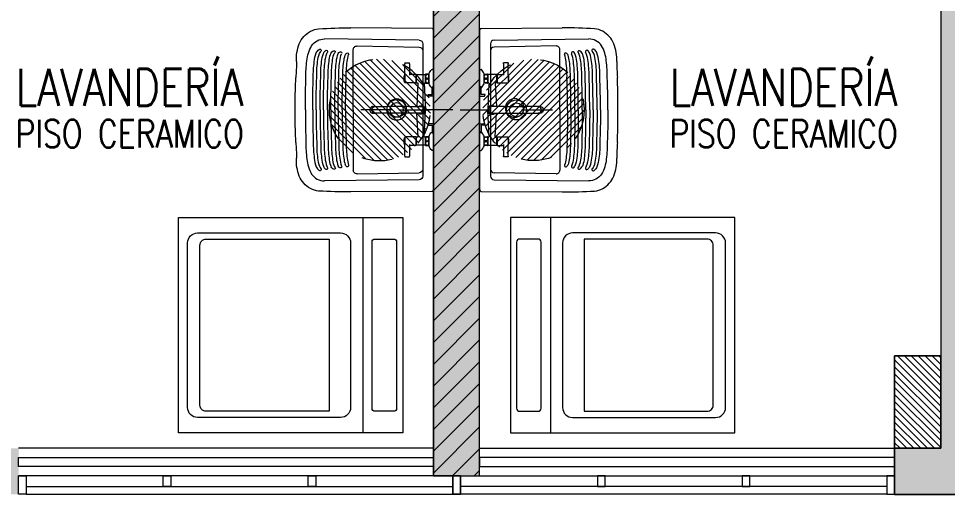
# Model space of a CAD drawing. Header units: millimetres. Extents: x 3738 to 3833, y 1327 to 1657.
# Drawn here: x 3806.672 to 3809.694, y 1456.738 to 1458.285 of the extents above; entities that cross this region are included whole.
import ezdxf
from ezdxf.enums import TextEntityAlignment as Align

# ---------------------------------------------------------------- set-up
doc = ezdxf.new("R2010")
doc.units = ezdxf.units.MM
doc.set_wipeout_variables(frame=1)
for name, pattern in [('DASHDOT', [1, 0.5, -0.25, 0, -0.25]), ('HIDDEN2', [0.1875, 0.125, -0.0625]), ('X-REF_DP_Arquitectura$0$HIDDEN', [0.375, 0.25, -0.125])]:
    doc.linetypes.add(name, pattern=pattern)
doc.layers.get('0').update_dxf_attribs({"color": 251, "lineweight": 9})
for name, color, linetype, lineweight in [('A-07', 251, 'Continuous', 13), ('A-COCINAS-LAV', 251, 'Continuous', 13), ('A-HATCH', 251, 'Continuous', 13), ('A-MOBILIARIO', 251, 'Continuous', 13), ('A-MURO BAJO', 251, 'Continuous', 13), ('A-MUROS', 251, 'Continuous', 13), ('A-TEXTO-ACABADO PISO', 251, 'Continuous', 13), ('A-TEXTO-AMBIENTE', 251, 'Continuous', 13), ('A_20_Estructuras', 251, 'Continuous', 13), ('A_30_DispositivosSanit', 251, 'Continuous', 13), ('A_30_Equipamiento', 251, 'Continuous', 13), ('A_50_TextoAmbiente', 251, 'Continuous', 13), ('A_50_Vigas', 251, 'X-REF_DP_Arquitectura$0$HIDDEN', 13), ('A_60_HatchEstructuras', 251, 'Continuous', 13), ('MURO CF 120', 251, 'Continuous', 13), ('MURO CF 60', 251, 'Continuous', 13)]:
    doc.layers.add(name, color=color, linetype=linetype, lineweight=lineweight)
doc.styles.add('ROMANS', font='romans.shx', dxfattribs={"width": 0.8})

# ---------------------------------------------------------------- blocks, each defined once
blk = doc.blocks.new('EF-P2-P4')
at = {"layer": 'A_60_HatchEstructuras'}
h = blk.add_hatch(color=256, dxfattribs=at)
h.dxf.hatch_style = 1
h.paths.add_polyline_path([(38.35, -8.6), (40, -8.6), (40, -7.9), (39.85, -7.9), (39.85, -8.4), (38.35, -8.4), (38.35, -7.525), (36.55, -7.525), (36.55, -8.475), (36.7, -8.475), (36.7, -7.725), (38.2, -7.725), (38.2, -13.79), (38.35, -13.79)])
h.paths.add_polyline_path([(36.7, -10.625), (36.55, -10.625), (36.55, -13.85), (36.85, -13.85), (36.85, -13.7), (36.7, -13.7)])
h.paths.add_polyline_path([(40, -10.35), (39.85, -10.35), (39.85, -13.7), (39.7, -13.7), (39.7, -13.85), (40, -13.85)])
at = {"layer": 'A_20_Estructuras'}
for points in [[(38.35, -8.6), (40, -8.6), (40, -7.9), (39.85, -7.9), (39.85, -8.4), (38.35, -8.4), (38.35, -7.525), (36.55, -7.525), (36.55, -8.475), (36.7, -8.475), (36.7, -7.725), (38.2, -7.725), (38.2, -13.79), (38.35, -13.79)], [(40, -10.35), (39.85, -10.35), (39.85, -13.7), (39.7, -13.7), (39.7, -13.85), (40, -13.85)]]:
    blk.add_lwpolyline(points, close=True, dxfattribs=at)
at = {"layer": 'A_50_Vigas'}
for p, q in [((38.2, -13.79), (36.85, -13.79)), ((38.35, -13.79), (39.7, -13.79))]:
    blk.add_line(p, q, dxfattribs=at)
blk = doc.blocks.new('MEZCLADORA-P')
at = {"color": 251, "linetype": 'DASHDOT', "ltscale": 0.07}
blk.add_line((0, 0.2633), (0, -0.2869), dxfattribs=at)
at = {"color": 7}
for p, q in [((-0.1318, 0), (-0.0713, 0)), ((-0.0713, 0), (-0.0713, -0.0048)), ((0.0714, 0), (0.1319, 0)), ((0.1319, 0), (0.1319, -0.0048)), ((-0.1318, 0), (-0.1318, -0.0048)), ((-0.1178, -0.0145), (-0.0853, -0.0145)), ((-0.0875, -0.0265), (-0.1157, -0.0265)), ((-0.1141, -0.0265), (-0.1146, -0.027)), ((-0.0886, -0.027), (-0.1146, -0.027)), ((-0.1146, -0.027), (-0.1146, -0.056)), ((-0.0891, -0.0265), (-0.0886, -0.027)), ((-0.0886, -0.027), (-0.0886, -0.0285)), ((-0.0865, -0.0305), (-0.0015, -0.0262)), ((0.086, -0.0304), (0.0015, -0.0262)), ((0.0714, 0), (0.0714, -0.0048)), ((0.0854, -0.0145), (0.1179, -0.0145)), ((0.1157, -0.0265), (0.0875, -0.0265)), ((0.0886, -0.0265), (0.0881, -0.027)), ((0.1151, -0.027), (0.0881, -0.027)), ((0.0881, -0.0285), (0.0881, -0.027)), ((0.1146, -0.0265), (0.1151, -0.027)), ((0.1151, -0.056), (0.1151, -0.027)), ((-0.0876, -0.057), (-0.1156, -0.057)), ((-0.1156, -0.057), (-0.1156, -0.078)), ((-0.1146, -0.056), (-0.0886, -0.056)), ((-0.1141, -0.0565), (-0.1146, -0.056)), ((-0.0891, -0.0565), (-0.1141, -0.0565)), ((-0.0891, -0.0565), (-0.0886, -0.056)), ((-0.0886, -0.0525), (-0.0886, -0.056)), ((-0.0876, -0.057), (-0.0876, -0.093)), ((-0.0865, -0.0505), (-0.011, -0.0543)), ((-0.011, -0.0405), (-0.011, -0.0805)), ((0.011, -0.0805), (0.011, -0.0405)), ((0.086, -0.0506), (0.011, -0.0543)), ((0.1156, -0.057), (0.0876, -0.057)), ((0.0876, -0.057), (0.0876, -0.093)), ((0.0881, -0.056), (0.0881, -0.0525)), ((0.0881, -0.056), (0.1151, -0.056)), ((0.0886, -0.0565), (0.0881, -0.056)), ((0.1146, -0.0565), (0.0886, -0.0565)), ((0.0896, -0.0565), (0.0896, -0.057)), ((0.0926, -0.0379), (0.0926, -0.0379)), ((0.1136, -0.0565), (0.1136, -0.057)), ((0.1146, -0.0565), (0.1151, -0.056)), ((0.1156, -0.057), (0.1156, -0.078)), ((-0.1526, -0.078), (-0.1501, -0.078)), ((-0.1526, -0.093), (-0.1526, -0.078)), ((-0.1242, -0.078), (-0.1501, -0.078)), ((-0.1129, -0.078), (-0.1242, -0.078)), ((-0.011, -0.0805), (-0.011, -0.1514)), ((0.011, -0.0805), (0.011, -0.1514)), ((0.1242, -0.078), (0.1129, -0.078)), ((0.1501, -0.078), (0.1242, -0.078)), ((0.1501, -0.078), (0.1526, -0.078)), ((0.1526, -0.093), (0.1526, -0.078)), ((-0.1501, -0.093), (-0.1526, -0.093)), ((-0.1501, -0.093), (-0.1242, -0.093)), ((-0.1242, -0.093), (-0.1129, -0.093)), ((-0.1137, -0.093), (-0.1137, -0.0932)), ((-0.0876, -0.093), (-0.1129, -0.093)), ((-0.1031, -0.0954), (-0.1001, -0.0954)), ((-0.0895, -0.093), (-0.0895, -0.0932)), ((0.1129, -0.093), (0.0876, -0.093)), ((0.0895, -0.093), (0.0895, -0.0932)), ((0.1001, -0.0954), (0.1031, -0.0954)), ((0.1129, -0.093), (0.1242, -0.093)), ((0.1137, -0.093), (0.1137, -0.0932)), ((0.1242, -0.093), (0.1501, -0.093)), ((0.1526, -0.093), (0.1501, -0.093)), ((-0.011, -0.1514), (-0.011, -0.1885)), ((0.011, -0.1885), (0.011, -0.1514)), ((-0.011, -0.1885), (-0.011, -0.1905)), ((-0.011, -0.1969), (-0.011, -0.1905)), ((0.011, -0.1885), (0.011, -0.1905)), ((0.011, -0.1969), (0.011, -0.1905))]:
    blk.add_line(p, q, dxfattribs=at)
for centre, radius, start, end in [((-0.1303, -0.0048), 0.0015, 180, 228.4626), ((-0.0982, 0.0315), 0.05, 228.4626, 246.8453), ((-0.1083, -0.0205), 0.0095, 140.8333, 144.6655), ((-0.1083, -0.0205), 0.0095, 215.3345, 219.1667), ((-0.0948, -0.0205), 0.0095, 35.3345, 39.1667), ((-0.0948, -0.0205), 0.0095, 320.8333, 324.6655), ((-0.105, 0.0315), 0.05, 293.1547, 311.5374), ((-0.0728, -0.0048), 0.0015, 311.5374, 0), ((0, -0.0405), 0.0143, 320.0451, 219.9549), ((0, -0.0405), 0.0143, 320.5275, 219.4725), ((0, -0.0405), 0.014, 321.7868, 218.2132), ((0, -0.0405), 0.011, 0, 180), ((0.0729, -0.0048), 0.0015, 180, 228.4626), ((0.105, 0.0315), 0.05, 228.4626, 246.8453), ((0.0949, -0.0205), 0.0095, 140.8333, 144.6655), ((0.0949, -0.0205), 0.0095, 215.3345, 219.1667), ((0.1084, -0.0205), 0.0095, 35.3345, 39.1667), ((0.1084, -0.0205), 0.0095, 320.8333, 324.6655), ((0.0982, 0.0315), 0.05, 293.1547, 311.5374), ((0.1304, -0.0048), 0.0015, 311.5374, 0), ((-0.1127, -0.0932), 0.001, 180, 255.7593), ((-0.1031, -0.0554), 0.04, 255.7593, 270), ((-0.1001, -0.0554), 0.04, 270, 284.2407), ((-0.0905, -0.0932), 0.001, 284.2407, 0), ((0.0905, -0.0932), 0.001, 180, 255.7593), ((0.1001, -0.0554), 0.04, 255.7593, 270), ((0.1031, -0.0554), 0.04, 270, 284.2407), ((0.1127, -0.0932), 0.001, 284.2407, 0)]:
    blk.add_arc(centre, radius, start, end, dxfattribs=at)
for centre, major_axis, ratio, start_param, end_param in [((-0.0016, -0.0243), (0.00195, 0.00019), 0.977728, 4.694416, 4.711947), ((0.0016, -0.0243), (0.00197, -0.00016), 0.989596, 4.695691, 4.715329), ((0, -0.1905), (-0.011, 0), 0.927184, 0, 3.141593), ((0, -0.1905), (0.011, 0), 0.927184, 3.141593, 6.283185)]:
    blk.add_ellipse(centre, major_axis=major_axis, ratio=ratio, start_param=start_param, end_param=end_param, dxfattribs=at)
for points, knots in [([(-0.1161, -0.026), (-0.1161, -0.026), (-0.1161, -0.0259), (-0.1161, -0.0257), (-0.1161, -0.0255), (-0.1161, -0.0251), (-0.1161, -0.0248), (-0.1161, -0.0244), (-0.1161, -0.0242), (-0.1161, -0.0237), (-0.1161, -0.0234), (-0.1161, -0.0228), (-0.1161, -0.0223), (-0.1161, -0.0214), (-0.1161, -0.0209), (-0.1161, -0.0201), (-0.1161, -0.0196), (-0.1161, -0.0187), (-0.1161, -0.0182), (-0.1161, -0.0176), (-0.1161, -0.0173), (-0.1161, -0.0168), (-0.1161, -0.0166), (-0.1161, -0.0162), (-0.1161, -0.0159), (-0.1161, -0.0155), (-0.1161, -0.0153), (-0.1161, -0.0151), (-0.1161, -0.015), (-0.1161, -0.015)], [1.912506, 1.912506, 1.912506, 1.912506, 2.09167, 2.09167, 2.270834, 2.270834, 2.409757, 2.409757, 2.503909, 2.503909, 2.59806, 2.59806, 2.741232, 2.741232, 2.868759, 2.868759, 2.996286, 2.996286, 3.139457, 3.139457, 3.233609, 3.233609, 3.32776, 3.32776, 3.466683, 3.466683, 3.645847, 3.645847, 3.825012, 3.825012, 3.825012, 3.825012]), ([(-0.1088, -0.026), (-0.1083, -0.026), (-0.1078, -0.0259), (-0.1067, -0.0257), (-0.1061, -0.0255), (-0.1053, -0.0251), (-0.1049, -0.0248), (-0.1043, -0.0244), (-0.1041, -0.0242), (-0.1036, -0.0237), (-0.1034, -0.0234), (-0.103, -0.0228), (-0.1028, -0.0223), (-0.1026, -0.0214), (-0.1025, -0.0209), (-0.1025, -0.0201), (-0.1026, -0.0196), (-0.1028, -0.0187), (-0.103, -0.0182), (-0.1034, -0.0176), (-0.1036, -0.0173), (-0.1041, -0.0168), (-0.1043, -0.0166), (-0.1049, -0.0162), (-0.1053, -0.0159), (-0.1061, -0.0155), (-0.1067, -0.0153), (-0.1078, -0.0151), (-0.1083, -0.015), (-0.1088, -0.015), (-0.1094, -0.015), (-0.1099, -0.0151), (-0.111, -0.0153), (-0.1116, -0.0155), (-0.1124, -0.0159), (-0.1128, -0.0162), (-0.1134, -0.0166), (-0.1136, -0.0168), (-0.1141, -0.0173), (-0.1143, -0.0176), (-0.1147, -0.0182), (-0.1149, -0.0187), (-0.1151, -0.0196), (-0.1152, -0.0201), (-0.1152, -0.0209), (-0.1151, -0.0214), (-0.1149, -0.0223), (-0.1147, -0.0228), (-0.1143, -0.0234), (-0.1141, -0.0237), (-0.1136, -0.0242), (-0.1134, -0.0244), (-0.1128, -0.0248), (-0.1124, -0.0251), (-0.1116, -0.0255), (-0.111, -0.0257), (-0.1099, -0.0259), (-0.1094, -0.026), (-0.1088, -0.026)], [1.912506, 1.912506, 1.912506, 1.912506, 2.09167, 2.09167, 2.270834, 2.270834, 2.409757, 2.409757, 2.503909, 2.503909, 2.59806, 2.59806, 2.741232, 2.741232, 2.868759, 2.868759, 2.996286, 2.996286, 3.139457, 3.139457, 3.233609, 3.233609, 3.32776, 3.32776, 3.466683, 3.466683, 3.645847, 3.645847, 3.825012, 3.825012, 3.825012, 4.004176, 4.004176, 4.18334, 4.18334, 4.322263, 4.322263, 4.416415, 4.416415, 4.510566, 4.510566, 4.653737, 4.653737, 4.781264, 4.781264, 4.908792, 4.908792, 5.051963, 5.051963, 5.146114, 5.146114, 5.240266, 5.240266, 5.379189, 5.379189, 5.558353, 5.558353, 5.737517, 5.737517, 5.737517, 5.737517]), ([(-0.0944, -0.026), (-0.0938, -0.026), (-0.0933, -0.0259), (-0.0922, -0.0257), (-0.0916, -0.0255), (-0.0908, -0.0251), (-0.0904, -0.0248), (-0.0898, -0.0244), (-0.0896, -0.0242), (-0.0891, -0.0237), (-0.0889, -0.0234), (-0.0885, -0.0228), (-0.0883, -0.0223), (-0.0881, -0.0214), (-0.088, -0.0209), (-0.088, -0.0201), (-0.0881, -0.0196), (-0.0883, -0.0187), (-0.0885, -0.0182), (-0.0889, -0.0176), (-0.0891, -0.0173), (-0.0896, -0.0168), (-0.0898, -0.0166), (-0.0904, -0.0162), (-0.0908, -0.0159), (-0.0916, -0.0155), (-0.0922, -0.0153), (-0.0933, -0.0151), (-0.0938, -0.015), (-0.0944, -0.015), (-0.0949, -0.015), (-0.0954, -0.0151), (-0.0965, -0.0153), (-0.0971, -0.0155), (-0.0979, -0.0159), (-0.0983, -0.0162), (-0.0989, -0.0166), (-0.0991, -0.0168), (-0.0996, -0.0173), (-0.0998, -0.0176), (-0.1002, -0.0182), (-0.1004, -0.0187), (-0.1006, -0.0196), (-0.1007, -0.0201), (-0.1007, -0.0209), (-0.1006, -0.0214), (-0.1004, -0.0223), (-0.1002, -0.0228), (-0.0998, -0.0234), (-0.0996, -0.0237), (-0.0991, -0.0242), (-0.0989, -0.0244), (-0.0983, -0.0248), (-0.0979, -0.0251), (-0.0971, -0.0255), (-0.0965, -0.0257), (-0.0954, -0.0259), (-0.0949, -0.026), (-0.0944, -0.026)], [-1.912506, -1.912506, -1.912506, -1.912506, -1.733342, -1.733342, -1.554177, -1.554177, -1.415254, -1.415254, -1.321103, -1.321103, -1.226951, -1.226951, -1.08378, -1.08378, -0.956253, -0.956253, -0.828726, -0.828726, -0.685555, -0.685555, -0.591403, -0.591403, -0.497251, -0.497251, -0.358328, -0.358328, -0.179164, -0.179164, 0, 0, 0, 0.179164, 0.179164, 0.358328, 0.358328, 0.497251, 0.497251, 0.591403, 0.591403, 0.685555, 0.685555, 0.828726, 0.828726, 0.956253, 0.956253, 1.08378, 1.08378, 1.226951, 1.226951, 1.321103, 1.321103, 1.415254, 1.415254, 1.554177, 1.554177, 1.733342, 1.733342, 1.912506, 1.912506, 1.912506, 1.912506]), ([(-0.0886, -0.0285), (-0.0886, -0.0287), (-0.0886, -0.0289), (-0.0884, -0.0293), (-0.0883, -0.0295), (-0.0881, -0.0299), (-0.0879, -0.03), (-0.0876, -0.0303), (-0.0874, -0.0303), (-0.0869, -0.0305), (-0.0867, -0.0305), (-0.0865, -0.0305)], [0.0014961, 0.0014961, 0.0014961, 0.0014961, 0.0628341, 0.0628341, 0.1278738, 0.1278738, 0.192655, 0.192655, 0.2586819, 0.2586819, 0.3211409, 0.3211409, 0.3211409, 0.3211409]), ([(-0.0871, -0.015), (-0.0871, -0.015), (-0.0871, -0.0151), (-0.0871, -0.0153), (-0.0871, -0.0155), (-0.0871, -0.0159), (-0.0871, -0.0162), (-0.0871, -0.0166), (-0.0871, -0.0168), (-0.0871, -0.0173), (-0.0871, -0.0176), (-0.0871, -0.0182), (-0.0871, -0.0187), (-0.0871, -0.0196), (-0.0871, -0.0201), (-0.0871, -0.0209), (-0.0871, -0.0214), (-0.0871, -0.0223), (-0.0871, -0.0228), (-0.0871, -0.0234), (-0.0871, -0.0237), (-0.0871, -0.0242), (-0.0871, -0.0244), (-0.0871, -0.0248), (-0.0871, -0.0251), (-0.0871, -0.0255), (-0.0871, -0.0257), (-0.0871, -0.0259), (-0.0871, -0.026), (-0.0871, -0.026)], [0, 0, 0, 0, 0.179164, 0.179164, 0.358328, 0.358328, 0.497251, 0.497251, 0.591403, 0.591403, 0.685555, 0.685555, 0.828726, 0.828726, 0.956253, 0.956253, 1.08378, 1.08378, 1.226951, 1.226951, 1.321103, 1.321103, 1.415254, 1.415254, 1.554177, 1.554177, 1.733342, 1.733342, 1.912506, 1.912506, 1.912506, 1.912506]), ([(0.0014, -0.0262), (0.0014, -0.0262), (0.0014, -0.0262), (0.0015, -0.0262), (0.0015, -0.0262), (0.0015, -0.0262)], [0, 0, 0, 0, 0.003858876, 0.003858876, 0.005459734, 0.005459734, 0.005459734, 0.005459734]), ([(0.086, -0.0305), (0.0862, -0.0305), (0.0864, -0.0304), (0.0869, -0.0303), (0.0871, -0.0302), (0.0874, -0.03), (0.0876, -0.0298), (0.0878, -0.0295), (0.0879, -0.0293), (0.0881, -0.0289), (0.0881, -0.0287), (0.0881, -0.0285)], [0.0009309, 0.0009309, 0.0009309, 0.0009309, 0.0631461, 0.0631461, 0.1284888, 0.1284888, 0.1937028, 0.1937028, 0.260157, 0.260157, 0.3196739, 0.3196739, 0.3196739, 0.3196739]), ([(0.0871, -0.026), (0.0871, -0.026), (0.0871, -0.0259), (0.0871, -0.0257), (0.0871, -0.0255), (0.0871, -0.0251), (0.0871, -0.0248), (0.0871, -0.0244), (0.0871, -0.0242), (0.0871, -0.0237), (0.0871, -0.0234), (0.0871, -0.0228), (0.0871, -0.0223), (0.0871, -0.0214), (0.0871, -0.0209), (0.0871, -0.0201), (0.0871, -0.0196), (0.0871, -0.0187), (0.0871, -0.0182), (0.0871, -0.0176), (0.0871, -0.0173), (0.0871, -0.0168), (0.0871, -0.0166), (0.0871, -0.0162), (0.0871, -0.0159), (0.0871, -0.0155), (0.0871, -0.0153), (0.0871, -0.0151), (0.0871, -0.015), (0.0871, -0.015)], [1.912506, 1.912506, 1.912506, 1.912506, 2.09167, 2.09167, 2.270834, 2.270834, 2.409757, 2.409757, 2.503909, 2.503909, 2.59806, 2.59806, 2.741232, 2.741232, 2.868759, 2.868759, 2.996286, 2.996286, 3.139457, 3.139457, 3.233609, 3.233609, 3.32776, 3.32776, 3.466683, 3.466683, 3.645847, 3.645847, 3.825012, 3.825012, 3.825012, 3.825012]), ([(0.0944, -0.026), (0.0949, -0.026), (0.0954, -0.0259), (0.0965, -0.0257), (0.0971, -0.0255), (0.0979, -0.0251), (0.0983, -0.0248), (0.0989, -0.0244), (0.0991, -0.0242), (0.0996, -0.0237), (0.0998, -0.0234), (0.1002, -0.0228), (0.1004, -0.0223), (0.1006, -0.0214), (0.1007, -0.0209), (0.1007, -0.0201), (0.1006, -0.0196), (0.1004, -0.0187), (0.1002, -0.0182), (0.0998, -0.0176), (0.0996, -0.0173), (0.0991, -0.0168), (0.0989, -0.0166), (0.0983, -0.0162), (0.0979, -0.0159), (0.0971, -0.0155), (0.0965, -0.0153), (0.0954, -0.0151), (0.0949, -0.015), (0.0944, -0.015), (0.0938, -0.015), (0.0933, -0.0151), (0.0922, -0.0153), (0.0916, -0.0155), (0.0908, -0.0159), (0.0904, -0.0162), (0.0898, -0.0166), (0.0896, -0.0168), (0.0891, -0.0173), (0.0889, -0.0176), (0.0885, -0.0182), (0.0883, -0.0187), (0.0881, -0.0196), (0.088, -0.0201), (0.088, -0.0209), (0.0881, -0.0214), (0.0883, -0.0223), (0.0885, -0.0228), (0.0889, -0.0234), (0.0891, -0.0237), (0.0896, -0.0242), (0.0898, -0.0244), (0.0904, -0.0248), (0.0908, -0.0251), (0.0916, -0.0255), (0.0922, -0.0257), (0.0933, -0.0259), (0.0938, -0.026), (0.0944, -0.026)], [1.912506, 1.912506, 1.912506, 1.912506, 2.09167, 2.09167, 2.270834, 2.270834, 2.409757, 2.409757, 2.503909, 2.503909, 2.59806, 2.59806, 2.741232, 2.741232, 2.868759, 2.868759, 2.996286, 2.996286, 3.139457, 3.139457, 3.233609, 3.233609, 3.32776, 3.32776, 3.466683, 3.466683, 3.645847, 3.645847, 3.825012, 3.825012, 3.825012, 4.004176, 4.004176, 4.18334, 4.18334, 4.322263, 4.322263, 4.416415, 4.416415, 4.510566, 4.510566, 4.653737, 4.653737, 4.781264, 4.781264, 4.908792, 4.908792, 5.051963, 5.051963, 5.146114, 5.146114, 5.240266, 5.240266, 5.379189, 5.379189, 5.558353, 5.558353, 5.737517, 5.737517, 5.737517, 5.737517]), ([(0.1088, -0.026), (0.1094, -0.026), (0.1099, -0.0259), (0.111, -0.0257), (0.1116, -0.0255), (0.1124, -0.0251), (0.1128, -0.0248), (0.1134, -0.0244), (0.1136, -0.0242), (0.1141, -0.0237), (0.1143, -0.0234), (0.1147, -0.0228), (0.1149, -0.0223), (0.1151, -0.0214), (0.1152, -0.0209), (0.1152, -0.0201), (0.1151, -0.0196), (0.1149, -0.0187), (0.1147, -0.0182), (0.1143, -0.0176), (0.1141, -0.0173), (0.1136, -0.0168), (0.1134, -0.0166), (0.1128, -0.0162), (0.1124, -0.0159), (0.1116, -0.0155), (0.111, -0.0153), (0.1099, -0.0151), (0.1094, -0.015), (0.1088, -0.015), (0.1083, -0.015), (0.1078, -0.0151), (0.1067, -0.0153), (0.1061, -0.0155), (0.1053, -0.0159), (0.1049, -0.0162), (0.1043, -0.0166), (0.1041, -0.0168), (0.1036, -0.0173), (0.1034, -0.0176), (0.103, -0.0182), (0.1028, -0.0187), (0.1026, -0.0196), (0.1025, -0.0201), (0.1025, -0.0209), (0.1026, -0.0214), (0.1028, -0.0223), (0.103, -0.0228), (0.1034, -0.0234), (0.1036, -0.0237), (0.1041, -0.0242), (0.1043, -0.0244), (0.1049, -0.0248), (0.1053, -0.0251), (0.1061, -0.0255), (0.1067, -0.0257), (0.1078, -0.0259), (0.1083, -0.026), (0.1088, -0.026)], [-1.912506, -1.912506, -1.912506, -1.912506, -1.733342, -1.733342, -1.554177, -1.554177, -1.415254, -1.415254, -1.321103, -1.321103, -1.226951, -1.226951, -1.08378, -1.08378, -0.956253, -0.956253, -0.828726, -0.828726, -0.685555, -0.685555, -0.591403, -0.591403, -0.497251, -0.497251, -0.358328, -0.358328, -0.179164, -0.179164, 0, 0, 0, 0.179164, 0.179164, 0.358328, 0.358328, 0.497251, 0.497251, 0.591403, 0.591403, 0.685555, 0.685555, 0.828726, 0.828726, 0.956253, 0.956253, 1.08378, 1.08378, 1.226951, 1.226951, 1.321103, 1.321103, 1.415254, 1.415254, 1.554177, 1.554177, 1.733342, 1.733342, 1.912506, 1.912506, 1.912506, 1.912506]), ([(0.1161, -0.015), (0.1161, -0.015), (0.1161, -0.0151), (0.1161, -0.0153), (0.1161, -0.0155), (0.1161, -0.0159), (0.1161, -0.0162), (0.1161, -0.0166), (0.1161, -0.0168), (0.1161, -0.0173), (0.1161, -0.0176), (0.1161, -0.0182), (0.1161, -0.0187), (0.1161, -0.0196), (0.1161, -0.0201), (0.1161, -0.0209), (0.1161, -0.0214), (0.1161, -0.0223), (0.1161, -0.0228), (0.1161, -0.0234), (0.1161, -0.0237), (0.1161, -0.0242), (0.1161, -0.0244), (0.1161, -0.0248), (0.1161, -0.0251), (0.1161, -0.0255), (0.1161, -0.0257), (0.1161, -0.0259), (0.1161, -0.026), (0.1161, -0.026)], [0, 0, 0, 0, 0.179164, 0.179164, 0.358328, 0.358328, 0.497251, 0.497251, 0.591403, 0.591403, 0.685555, 0.685555, 0.828726, 0.828726, 0.956253, 0.956253, 1.08378, 1.08378, 1.226951, 1.226951, 1.321103, 1.321103, 1.415254, 1.415254, 1.554177, 1.554177, 1.733342, 1.733342, 1.912506, 1.912506, 1.912506, 1.912506]), ([(-0.0865, -0.0505), (-0.0867, -0.0505), (-0.0869, -0.0505), (-0.0873, -0.0507), (-0.0875, -0.0507), (-0.0879, -0.051), (-0.0881, -0.0511), (-0.0883, -0.0515), (-0.0884, -0.0517), (-0.0886, -0.0521), (-0.0886, -0.0523), (-0.0886, -0.0525)], [0, 0, 0, 0, 0.0632739, 0.0632739, 0.1284986, 0.1284986, 0.1931331, 0.1931331, 0.2588948, 0.2588948, 0.322347, 0.322347, 0.322347, 0.322347]), ([(0.0881, -0.0525), (0.0881, -0.0523), (0.0881, -0.0521), (0.0879, -0.0517), (0.0878, -0.0515), (0.0876, -0.0512), (0.0874, -0.051), (0.0871, -0.0508), (0.0869, -0.0507), (0.0864, -0.0506), (0.0862, -0.0505), (0.086, -0.0505)], [0.0009616, 0.0009616, 0.0009616, 0.0009616, 0.0627142, 0.0627142, 0.1276947, 0.1276947, 0.1924362, 0.1924362, 0.2584085, 0.2584085, 0.3218037, 0.3218037, 0.3218037, 0.3218037]), ([(0.011, -0.1969), (0.011, -0.198), (0.0108, -0.199), (0.0101, -0.2011), (0.0095, -0.2021), (0.0082, -0.2038), (0.0073, -0.2046), (0.0054, -0.2059), (0.0043, -0.2064), (0.0021, -0.207), (0.0009, -0.2072), (-0.0015, -0.2071), (-0.0026, -0.2069), (-0.0048, -0.2062), (-0.0059, -0.2056), (-0.0077, -0.2042), (-0.0085, -0.2034), (-0.0098, -0.2016), (-0.0103, -0.2006), (-0.0109, -0.1987), (-0.011, -0.1978), (-0.011, -0.1969)], [4.328417, 4.328417, 4.328417, 4.328417, 4.64395, 4.64395, 4.960575, 4.960575, 5.279717, 5.279717, 5.601363, 5.601363, 5.924602, 5.924602, 6.248311, 6.248311, 6.571371, 6.571371, 6.892655, 6.892655, 7.211325, 7.211325, 7.470009, 7.470009, 7.470009, 7.470009])]:
    blk.add_open_spline(points, degree=3, knots=knots, dxfattribs=at)
for points in [[(-0.0015, -0.0262), (-0.0015, -0.0262), (-0.0015, -0.0262), (-0.0015, -0.0262)], [(-0.0015, -0.0262), (-0.0015, -0.0262), (-0.0014, -0.0262), (-0.0014, -0.0262)], [(0.0015, -0.0262), (0.0015, -0.0262), (0.0015, -0.0262), (0.0015, -0.0262)], [(-0.093, -0.0371), (-0.093, -0.0371), (-0.093, -0.0371), (-0.093, -0.0371)], [(-0.0886, -0.0525), (-0.0886, -0.0525), (-0.0886, -0.0525), (-0.0886, -0.0525)], [(-0.0865, -0.0505), (-0.0865, -0.0505), (-0.0865, -0.0505), (-0.0865, -0.0505)], [(0.0881, -0.0525), (0.0881, -0.0525), (0.0881, -0.0525), (0.0881, -0.0525)]]:
    blk.add_open_spline(points, degree=3, dxfattribs=at)
blk = doc.blocks.new('LAV-AMAZ-LAV_01')
blk.add_wipeout([(0.26, 0), (0.2622, -0.0005), (0.2636, -0.0015), (0.2646, -0.0029), (0.265, -0.005), (0.2669, -0.2686), (0.2669, -0.2806), (0.2668, -0.3016), (0.2663, -0.3212), (0.2658, -0.3369), (0.2649, -0.3544), (0.2637, -0.3738), (0.2622, -0.3835), (0.2599, -0.3912), (0.256, -0.3998), (0.2526, -0.4053), (0.248, -0.4118), (0.2384, -0.4219), (0.2336, -0.426), (0.2274, -0.4303), (0.2218, -0.4337), (0.2153, -0.4368), (0.2095, -0.4389), (0.2006, -0.4416), (0.191, -0.4437), (0.1829, -0.445), (0.1696, -0.4461), (0.165, -0.4462), (0.1572, -0.4459), (0.1314, -0.4466), (0.1057, -0.4481), (0.0834, -0.4489), (0.0611, -0.4495), (0.0413, -0.4498), (0.0031, -0.45), (-0.0305, -0.4499), (-0.0611, -0.4495), (-0.0834, -0.4489), (-0.1057, -0.4481), (-0.1314, -0.4466), (-0.1572, -0.4459), (-0.165, -0.4462), (-0.1772, -0.4456), (-0.1867, -0.4445), (-0.1955, -0.4428), (-0.2037, -0.4407), (-0.2104, -0.4386), (-0.2153, -0.4368), (-0.223, -0.433), (-0.231, -0.4279), (-0.2384, -0.4219), (-0.245, -0.4153), (-0.2509, -0.4079), (-0.2556, -0.4005), (-0.2593, -0.3928), (-0.2612, -0.3876), (-0.2627, -0.3815), (-0.2637, -0.3738), (-0.2647, -0.3576), (-0.2655, -0.3419), (-0.2661, -0.3284), (-0.2663, -0.3212), (-0.2667, -0.3081), (-0.2669, -0.2902), (-0.2669, -0.2686), (-0.2665, -0.2127), (-0.266, -0.1368), (-0.265, -0.005), (-0.2647, -0.0032), (-0.2636, -0.0015), (-0.2621, -0.0004), (-0.26, 0)])
for p, q in [((0.26, 0), (-0.26, 0)), ((-0.265, -0.005), (-0.2669, -0.2686)), ((0.265, -0.005), (0.2669, -0.2686)), ((-0.2271, -0.0469), (-0.2308, -0.3547)), ((0.2151, -0.035), (-0.2151, -0.035)), ((-0.208, -0.2488), (-0.2042, -0.0468)), ((0.208, -0.2488), (0.2042, -0.0468)), ((0.2271, -0.0469), (0.2308, -0.3547)), ((0, -0.261), (-0.196, -0.261)), ((0, -0.261), (0.196, -0.261))]:
    blk.add_line(p, q)
at = {"color": 7}
for points in [[(-0.0001, -0.31, -0.004924), (-0.06, -0.3095, -0.005443), (-0.1041, -0.3081, -0.041272), (-0.157, -0.305, -0.066903), (-0.1829, -0.2992, -0.004021)], [(-0.0001, -0.286, -0.004924), (-0.06, -0.2855, -0.005443), (-0.1041, -0.2841, -0.041272), (-0.157, -0.281, -0.059773), (-0.1802, -0.2762, -0.37117)], [(-0.0001, -0.297, -0.004924), (-0.06, -0.2965, -0.005443), (-0.1041, -0.2951, -0.041272), (-0.157, -0.292, -0.045554), (-0.1778, -0.2875)], [(0.0001, -0.286, 0.004924), (0.06, -0.2855, 0.005443), (0.1041, -0.2841, 0.041272), (0.157, -0.281, 0.059773), (0.1802, -0.2762, 0.37117)], [(0.0001, -0.297, 0.004924), (0.06, -0.2965, 0.005443), (0.1041, -0.2951, 0.041272), (0.157, -0.292, 0.045554), (0.1778, -0.2875)], [(0.0001, -0.31, 0.004924), (0.06, -0.3095, 0.005443), (0.1041, -0.3081, 0.041272), (0.157, -0.305, 0.066903), (0.1829, -0.2992, 0.004021)], [(-0.0001, -0.334, -0.004924), (-0.06, -0.3335, -0.005443), (-0.1041, -0.3321, -0.041272), (-0.157, -0.329, -0.078711), (-0.1799, -0.3243, -0.062731), (-0.1859, -0.3211, -0.37117)], [(-0.0001, -0.321, -0.004924), (-0.06, -0.3205, -0.005443), (-0.1041, -0.3191, -0.041272), (-0.157, -0.316, -0.068069), (-0.1833, -0.3101, -0.158546)], [(0.0001, -0.321, 0.004924), (0.06, -0.3205, 0.005443), (0.1041, -0.3191, 0.041272), (0.157, -0.316, 0.068069), (0.1833, -0.3101, 0.158546)], [(0.0001, -0.334, 0.004924), (0.06, -0.3335, 0.005443), (0.1041, -0.3321, 0.041272), (0.157, -0.329, 0.078711), (0.1799, -0.3243, 0.062731), (0.1859, -0.3211, 0.37117)], [(-0.0001, -0.369, -0.004924), (-0.06, -0.3685, -0.005443), (-0.1041, -0.3671, -0.041272), (-0.157, -0.364, -0.068174), (-0.1834, -0.358, -0.157546), (-0.1925, -0.3517, -0.375783)], [(-0.0001, -0.358, -0.004924), (-0.06, -0.3575, -0.005443), (-0.1041, -0.3561, -0.041272), (-0.157, -0.353, -0.068174), (-0.1834, -0.347, -0.012686), (-0.1882, -0.3447)], [(-0.0001, -0.345, -0.004924), (-0.06, -0.3445, -0.005443), (-0.1041, -0.3431, -0.041272), (-0.157, -0.34, -0.078711), (-0.1799, -0.3353, -0.054156), (-0.1851, -0.3326, -0.37117)], [(0.0001, -0.345, 0.004924), (0.06, -0.3445, 0.005443), (0.1041, -0.3431, 0.041272), (0.157, -0.34, 0.078711), (0.1799, -0.3353, 0.054156), (0.1851, -0.3326, 0.37117)], [(0.0001, -0.358, 0.004924), (0.06, -0.3575, 0.005443), (0.1041, -0.3561, 0.041272), (0.157, -0.353, 0.068174), (0.1834, -0.347, 0.012686), (0.1882, -0.3447)], [(0.0001, -0.369, 0.004924), (0.06, -0.3685, 0.005443), (0.1041, -0.3671, 0.041272), (0.157, -0.364, 0.068174), (0.1834, -0.358, 0.157546), (0.1925, -0.3517, 0.375783)], [(-0.0001, -0.393, -0.004924), (-0.06, -0.3925, -0.005443), (-0.1041, -0.3911, -0.041272), (-0.157, -0.388, -0.064512), (-0.1851, -0.3816, -0.157603), (-0.1966, -0.3724)], [(-0.0001, -0.382, -0.004924), (-0.06, -0.3815, -0.005443), (-0.1041, -0.3801, -0.041272), (-0.157, -0.377, -0.068174), (-0.1834, -0.371, -0.088848), (-0.1902, -0.3667, -0.37117)], [(0.0001, -0.382, 0.004924), (0.06, -0.3815, 0.005443), (0.1041, -0.3801, 0.041272), (0.157, -0.377, 0.068174), (0.1834, -0.371, 0.088848), (0.1902, -0.3667, 0.37117)], [(0.0001, -0.393, 0.004924), (0.06, -0.3925, 0.005443), (0.1041, -0.3911, 0.041272), (0.157, -0.388, 0.064512), (0.1851, -0.3816, 0.157603), (0.1966, -0.3724)]]:
    blk.add_lwpolyline(points, format="xyb", dxfattribs=at)
for points in [[(0, -0.417, -0.004925), (-0.0604, -0.4165, -0.00535), (-0.1043, -0.4151, -0.04023), (-0.1597, -0.4119, -0.10491), (-0.2087, -0.3967, -0.253945), (-0.2308, -0.3547, -0.253945)], [(0, -0.417, 0.004925), (0.0604, -0.4165, 0.00535), (0.1043, -0.4151, 0.04023), (0.1597, -0.4119, 0.10491), (0.2087, -0.3967, 0.253945), (0.2308, -0.3547, 0.253945)], [(-0.0611, -0.4495, 0.004927), (0, -0.45, 0.004927), (0.0611, -0.4495, 0.004927)]]:
    blk.add_lwpolyline(points, format="xyb")
for radius in [0.0325, 0.0225]:
    blk.add_circle((0, -0.12), radius)
for centre, radius, start, end in [((-0.26, -0.005), 0.005, 90, 179.5983), ((0.26, -0.005), 0.005, 0.4017, 90), ((-0.2151, -0.047), 0.012, 90, 179.3199), ((-0.1922, -0.047), 0.012, 90, 178.9249), ((0.1922, -0.047), 0.012, 1.0751, 90), ((0.2151, -0.047), 0.012, 0.6801, 90), ((1.0777, -0.2806), 1.3446, 179.4878, 183.9734), ((-0.196, -0.249), 0.012, 178.9249, 270), ((0.196, -0.249), 0.012, 270, 1.0751), ((-1.0777, -0.2806), 1.3446, 356.0266, 0.5122), ((-0.2016, -0.3694), 0.0623, 183.9734, 209.8873), ((0.2016, -0.3694), 0.0623, 330.1127, 356.0266), ((-0.1812, -0.3586), 0.0853, 209.3798, 246.4528), ((0.1812, -0.3586), 0.0853, 293.5472, 330.6202), ((-0.165, -0.3061), 0.14, 248.9414, 273.2067), ((-0.1653, -1.2669), 0.821, 85.8335, 89.4318), ((-0.0188, 1.6329), 2.0828, 267.6113, 268.8381), ((0.0188, 1.6329), 2.0828, 271.1619, 272.3887), ((0.1653, -1.2669), 0.821, 90.5682, 94.1665), ((0.165, -0.3061), 0.14, 266.7933, 291.0586)]:
    blk.add_arc(centre, radius, start, end)
for centre, radius, start, end in [((-0.1848, -0.3029), 0.00409, 62.4907, 198.722), ((-0.1812, -0.2801), 0.00402, 67.2152, 203.9492), ((-0.1728, -0.2741), 0.0143, 212.1454, 249.2708), ((0.1728, -0.2741), 0.0143, 290.7292, 327.8546), ((0.1812, -0.2801), 0.00402, 336.0508, 112.7848), ((0.1848, -0.3029), 0.00409, 341.278, 117.5093), ((-0.1843, -0.3232), 0.00817, 170.8884, 211.776), ((-0.189, -0.3225), 0.00344, 23.6624, 170.8884), ((-0.1807, -0.321), 0.0124, 211.776, 249.2633), ((-0.1792, -0.3009), 0.01, 198.722, 245.4682), ((0.1792, -0.3009), 0.01, 294.5318, 341.278), ((0.1807, -0.321), 0.0124, 290.7367, 328.224), ((0.189, -0.3225), 0.00344, 9.1116, 156.3376), ((0.1843, -0.3232), 0.00817, 328.224, 9.1116), ((-0.1898, -0.3485), 0.00418, 67.1844, 229.4438), ((0.1898, -0.3485), 0.00418, 310.5562, 112.8156), ((-0.1935, -0.3694), 0.00427, 39.8792, 224.315), ((0.1935, -0.3694), 0.00427, 315.685, 140.1208)]:
    blk.add_arc(centre, radius, start, end, dxfattribs=at)
blk.add_blockref('MEZCLADORA-P', (0, 0))
blk = doc.blocks.new('LAV-SEC')
blk.add_wipeout([(-0.35, 0), (-0.35, -0.73), (0.35, -0.73), (0.35, 0)])
blk.add_line((0.35, -0.13), (-0.35, -0.13))
blk.add_lwpolyline([(0.35, 0), (-0.35, 0), (-0.35, -0.73), (0.35, -0.73)], close=True)
at = {"color": 251}
for points in [[(0.27, -0.02), (-0.27, -0.02, 0.414214), (-0.28, -0.03), (-0.28, -0.09, 0.414214), (-0.27, -0.1), (0.27, -0.1, 0.414214), (0.28, -0.09), (0.28, -0.03, 0.414214)], [(0.28, -0.24), (-0.28, -0.24), (-0.28, -0.64, 0.414214), (-0.26, -0.66), (0.26, -0.66, 0.414214), (0.28, -0.64)]]:
    blk.add_lwpolyline(points, format="xyb", close=True, dxfattribs=at)
blk.add_lwpolyline([(-0.3, -0.6677, 0.414214), (-0.2677, -0.7), (0.2677, -0.7, 0.414214), (0.3, -0.6677), (0.3, -0.2023, 0.414214), (0.2677, -0.17), (-0.2677, -0.17, 0.414214), (-0.3, -0.2023)], format="xyb", close=True)
blk = doc.blocks.new('TERMA')
at = {"layer": 'A-HATCH', "linetype": 'HIDDEN2', "ltscale": 0.3}
h = blk.add_hatch(dxfattribs=at)
h.set_pattern_fill('ANSI31', color=256, scale=0.005)
h.set_pattern_definition([(45, (-212.033513, -158.478632), (-0.01122532015, 0.01122532015), [])])
edge = h.paths.add_edge_path()
edge.add_arc((-0.175, 0), 0.165, 0, 360)
at = {"linetype": 'Continuous', "ltscale": 0.3}
blk.add_line((0, 0.045), (0, -0.045), dxfattribs=at)
for points in [[(-0.0178, 0.05), (-0.005, 0.05), (-0.005, 0.075), (0, 0.075), (0, 0.045), (-0.0163, 0.045)], [(-0.0178, -0.05), (-0.005, -0.05), (-0.005, -0.075), (0, -0.075), (0, -0.045), (-0.0163, -0.045)]]:
    blk.add_lwpolyline(points, close=True, dxfattribs=at)
at = {"color": 2, "linetype": 'HIDDEN2', "ltscale": 0.3}
blk.add_circle((-0.175, 0), 0.165, dxfattribs=at)
blk = doc.blocks.new('DPTO 65')
at = {"layer": 'A-HATCH'}
h = blk.add_hatch(dxfattribs=at)
h.set_pattern_fill('ANSI31', color=256, scale=0.005)
h.set_pattern_definition([(45, (-50.050001, -4.05), (-0.01122532, 0.01122532), [])])
h.paths.add_polyline_path([(-8.85, 6.55), (-9, 6.55), (-9, 6.85), (-8.85, 6.85)])
at = {"elevation": 0}
blk.add_lwpolyline([(-9, 6.88), (-10.35, 6.88), (-10.35, 6.91), (-9, 6.91)], close=True, dxfattribs=at)
at = {"layer": 'A-HATCH'}
blk.add_lwpolyline([(-8.85, 6.55), (-9, 6.55), (-9, 6.85), (-8.85, 6.85)], close=True, dxfattribs=at)
at = {"layer": 'A-MOBILIARIO'}
for p, q in [((-9.025, 7, 0), (-10.4125, 7, 0)), ((-9.025, 6.975, 0), (-10.4125, 6.975, 0))]:
    blk.add_line(p, q, dxfattribs=at)
for points in [[(-10.4375, 6.94), (-10.4125, 6.94), (-10.4125, 7), (-10.4375, 7)], [(-9, 6.94), (-9.025, 6.94), (-9.025, 7), (-9, 7)], [(-9.9417, 6.94), (-9.9667, 6.94), (-9.9667, 6.975), (-9.9417, 6.975)], [(-9.4708, 6.94), (-9.4958, 6.94), (-9.4958, 6.975), (-9.4708, 6.975)]]:
    blk.add_lwpolyline(points, close=True, dxfattribs=at)
at = {"layer": 'A-MURO BAJO'}
for p, q in [((-10.35, 6.94, 0), (-9, 6.94, 0)), ((-10.35, 6.85, 0), (-9, 6.85, 0))]:
    blk.add_line(p, q, dxfattribs=at)
at = {"layer": 'A-MUROS'}
for p, q in [((-9, 7), (-8.7, 7)), ((-9, 7), (-9, 6.55)), ((-10.4375, 6.94), (-10.35, 6.94)), ((-9, 6.55), (-8.85, 6.55)), ((-8.85, 3.5), (-8.85, 6.55))]:
    blk.add_line(p, q, dxfattribs=at)
at = {"layer": 'A-COCINAS-LAV', "xscale": -1.000000000000016, "rotation": 90}
blk.add_blockref('LAV-SEC', (-10.25, 6.45), dxfattribs=at)
at = {"layer": 'A-COCINAS-LAV', "extrusion": (4.4911e-08, 3.60233e-08, -1), "zscale": -1, "rotation": 269.9998471134332}
blk.add_blockref('LAV-AMAZ-LAV_01', (10.35, 5.75, 0), dxfattribs=at)
at = {"layer": 'A-MUROS'}
blk.add_line((-10.35, 6.94), (-10.35, 1.75), dxfattribs=at)
at = {"xscale": -1}
blk.add_blockref('TERMA', (-10.35, 5.75, 0), dxfattribs=at)
blk = doc.blocks.new('DPTO 75_1P')
at = {"elevation": 0}
blk.add_lwpolyline([(-0.3, -6.205), (-1.65, -6.205), (-1.65, -6.235), (-0.3, -6.235)], close=True, dxfattribs=at)
at = {"layer": 'A-MOBILIARIO'}
for p, q in [((-0.325, -6.3, 0), (-1.7125, -6.3, 0)), ((-0.325, -6.325, 0), (-1.7125, -6.325, 0))]:
    blk.add_line(p, q, dxfattribs=at)
at = {"layer": 'A-MOBILIARIO', "elevation": 0}
for points in [[(-1.7375, -6.265), (-1.7125, -6.265), (-1.7125, -6.325), (-1.7375, -6.325)], [(-1.2417, -6.265), (-1.2667, -6.265), (-1.2667, -6.3), (-1.2417, -6.3)], [(-0.7708, -6.265), (-0.7958, -6.265), (-0.7958, -6.3), (-0.7708, -6.3)], [(-0.3, -6.265), (-0.325, -6.265), (-0.325, -6.325), (-0.3, -6.325)]]:
    blk.add_lwpolyline(points, close=True, dxfattribs=at)
at = {"layer": 'A-MURO BAJO'}
for p, q in [((-1.65, -6.175, 0), (-0.3, -6.175, 0)), ((-1.65, -6.265, 0), (-0.3, -6.265, 0))]:
    blk.add_line(p, q, dxfattribs=at)
at = {"layer": 'A-MUROS'}
for p in [(-1.65, -6.175, 0), (-1.7375, -6.265, 0)]:
    blk.add_line(p, (-1.65, -6.265, 0), dxfattribs=at)
at = {"layer": 'A_30_Equipamiento', "extrusion": (-4.4911e-08, 3.60233e-08, 1), "rotation": 89.99984711343319}
blk.add_blockref('LAV-AMAZ-LAV_01', (-1.65, -5.075, 0), dxfattribs=at)
at = {"layer": 'A_30_Equipamiento', "rotation": 90}
blk.add_blockref('LAV-SEC', (-1.55, -5.775, 0), dxfattribs=at)
at = {"layer": 'A-MUROS'}
blk.add_line((-1.65, -6.265, 0), (-1.65, -0.2, 0), dxfattribs=at)
at = {"rotation": 180}
blk.add_blockref('TERMA', (-1.65, -5.075, 0), dxfattribs=at)
blk = doc.blocks.new('TC_PT')
at = {"xscale": -1}
blk.add_blockref('DPTO 75_1P', (37.9, 3.525, 0), dxfattribs=at)
at = {"xscale": -1, "rotation": 180}
blk.add_blockref('DPTO 65', (50.05, 4.2), dxfattribs=at)
blk = doc.blocks.new('TEXTO AMBIENTES PT')
at = {"layer": 'A-TEXTO-ACABADO PISO', "char_height": 0.09, "attachment_point": 2, "rotation": 360, "style": 'ROMANS'}
for insert in [(37.2113, -12.632), (39.3387, -12.632)]:
    blk.add_mtext_dynamic_manual_height_columns('PISO CERAMICO', width=1.20225, gutter_width=12.5, heights=[0], dxfattribs=dict(at, insert=insert))
at = {"layer": 'A-TEXTO-AMBIENTE', "style": 'ROMANS', "width": 0.8}
for p in [(37.2113, -12.5867, 0), (39.3388, -12.5867, 0)]:
    blk.add_text('LAVANDERÍA', height=0.12, dxfattribs=at).set_placement(p, align=Align.CENTER)
blk = doc.blocks.new('trampa')
at = {"layer": 'A_30_DispositivosSanit'}
blk.add_circle((0.0015, 0.0015), 0.0303, dxfattribs=at)
blk = doc.blocks.new('is-des-tf_28.02.2025')
at = {"layer": 'A_30_DispositivosSanit', "lineweight": 25, "rotation": 315.0000006486694}
blk.add_blockref('trampa', (-4.6222, -27.1436, 0), dxfattribs=at)
at = {"layer": 'A_30_DispositivosSanit', "lineweight": 25, "xscale": -1, "rotation": 44.99999935133056}
blk.add_blockref('trampa', (-4.2339, -27.1436, 0), dxfattribs=at)
blk = doc.blocks.new('TORRE F HATCH CORTAFUEGO')
at = {"layer": 'MURO CF 60'}
h = blk.add_hatch(dxfattribs=at)
h.set_pattern_fill('_USER', color=256, scale=0.05, angle=45, pattern_type=0)
h.set_pattern_definition([(45, (-21.67, -43.67528), (-0.03535534, 0.03535534), [])])
edge = h.paths.add_edge_path()
edge.add_line((-9, -16.4), (-9.15, -16.4))
edge.add_line((-9.15, -16.4), (-9.15, -11.2101))
edge.add_line((-9.15, -11.2101), (-9, -11.2101))
edge.add_line((-9, -11.2101), (-9, -16.4))
edge = h.paths.add_edge_path()
edge.add_line((-9, -19.75), (-9.15, -19.75))
edge.add_line((-9.15, -19.75), (-9.15, -24.94))
edge.add_line((-9.15, -24.94), (-9, -24.94))
edge.add_line((-9, -24.94), (-9, -19.75))
edge = h.paths.add_edge_path()
edge.add_line((-38.35, -16.4), (-38.35, -11.2101))
edge.add_line((-38.35, -11.2101), (-38.2, -11.2101))
edge.add_line((-38.2, -11.2101), (-38.2, -16.4))
edge.add_line((-38.2, -16.4), (-38.35, -16.4))
edge = h.paths.add_edge_path()
edge.add_line((-38.35, -19.75), (-38.2, -19.75))
edge.add_line((-38.2, -19.75), (-38.2, -24.94))
edge.add_line((-38.2, -24.94), (-38.35, -24.94))
edge.add_line((-38.35, -24.94), (-38.35, -19.75))

msp = doc.modelspace()

# ---------------------------------------------------------------- block references
msp.add_blockref('EF-P2-P4', (3769.8221, 1470.5876))

# ---------------------------------------------------------------- next in the draw order: block references
msp.add_blockref('TC_PT', (3768.4721, 1459.5379))

# ---------------------------------------------------------------- next in the draw order: block references
at = {"layer": 'A-07'}
msp.add_blockref('is-des-tf_28.02.2025', (3812.5221, 1485.1379), dxfattribs=at)
at = {"layer": 'A_50_TextoAmbiente'}
msp.add_blockref('TEXTO AMBIENTES PT', (3769.8221, 1470.5879), dxfattribs=at)
at = {"layer": 'MURO CF 120', "color": 251}
msp.add_blockref('TORRE F HATCH CORTAFUEGO', (3817.1721, 1481.7379), dxfattribs=at)

doc.saveas('drawing.dxf')
